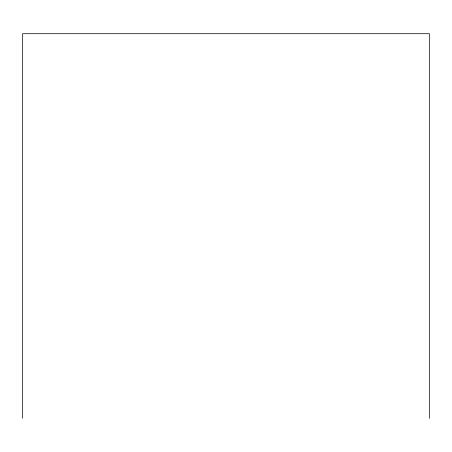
<?xml version="1.0" encoding="UTF-8"?>
<svg xmlns="http://www.w3.org/2000/svg" width="452" height="452" viewBox="0 0 452 452"><rect width="100%" height="100%" fill="white"/><g stroke="black" fill="none" stroke-linecap="round" stroke-linejoin="round"><path stroke-width="0.68" d="M429.4 418.298L429.4 33.702L22.6 33.702L22.6 418.298"/></g></svg>
